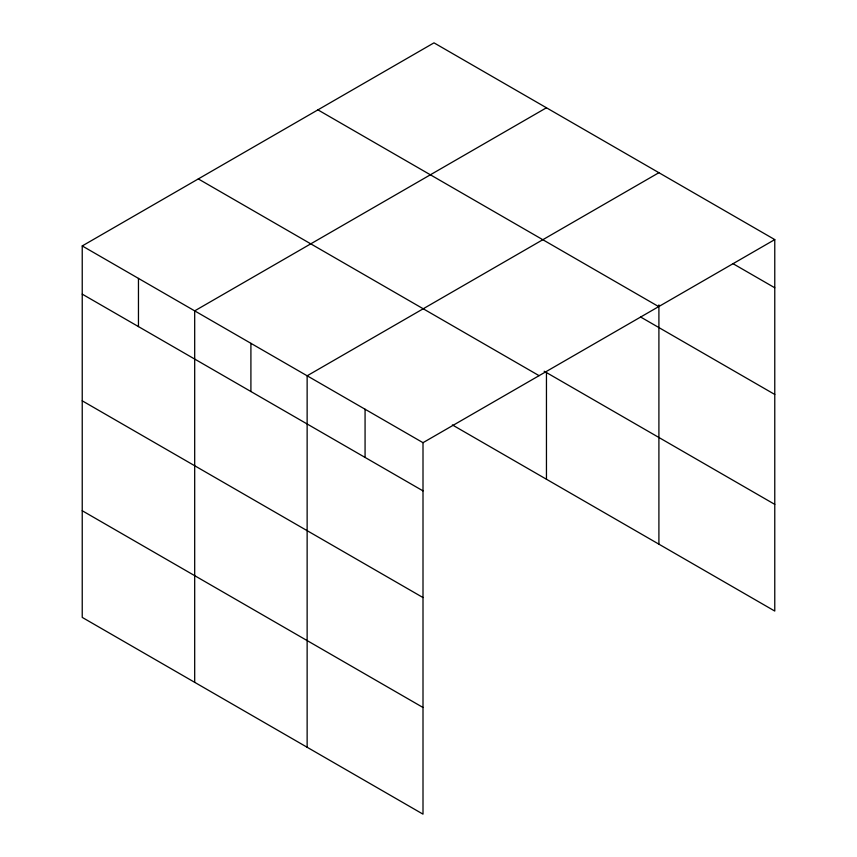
<?xml version="1.0" encoding="UTF-8"?>
<svg xmlns="http://www.w3.org/2000/svg" width="857" height="857" viewBox="0 0 857 857"><rect width="100%" height="100%" fill="white"/><g stroke="black" fill="none" stroke-linecap="round" stroke-linejoin="round"><path stroke-width="1.29" d="M82.229 245.938L423.004 442.683L423.004 814.15L82.229 617.404L82.229 245.938L433.996 42.85L774.771 239.596L774.771 611.062L452.357 424.922M546.455 107.778L194.689 310.866L194.689 682.333M658.904 172.696L307.138 375.795L307.138 747.261M423.004 442.683L774.771 239.596M733.056 263.699L774.771 287.781M317.915 109.867L658.69 306.613M640.543 316.972L774.771 394.466M544.163 371.242L774.771 504.377M198.31 178.92L539.085 375.666M82.229 294.133L423.004 490.879M82.229 400.819L423.004 597.554M82.229 510.729L423.004 707.475M658.904 304.899L658.904 544.163M546.455 372.559L546.455 479.245M365.071 409.239L365.071 457.434M250.908 343.325L250.908 391.52M138.459 278.407L138.459 326.603"/></g></svg>
